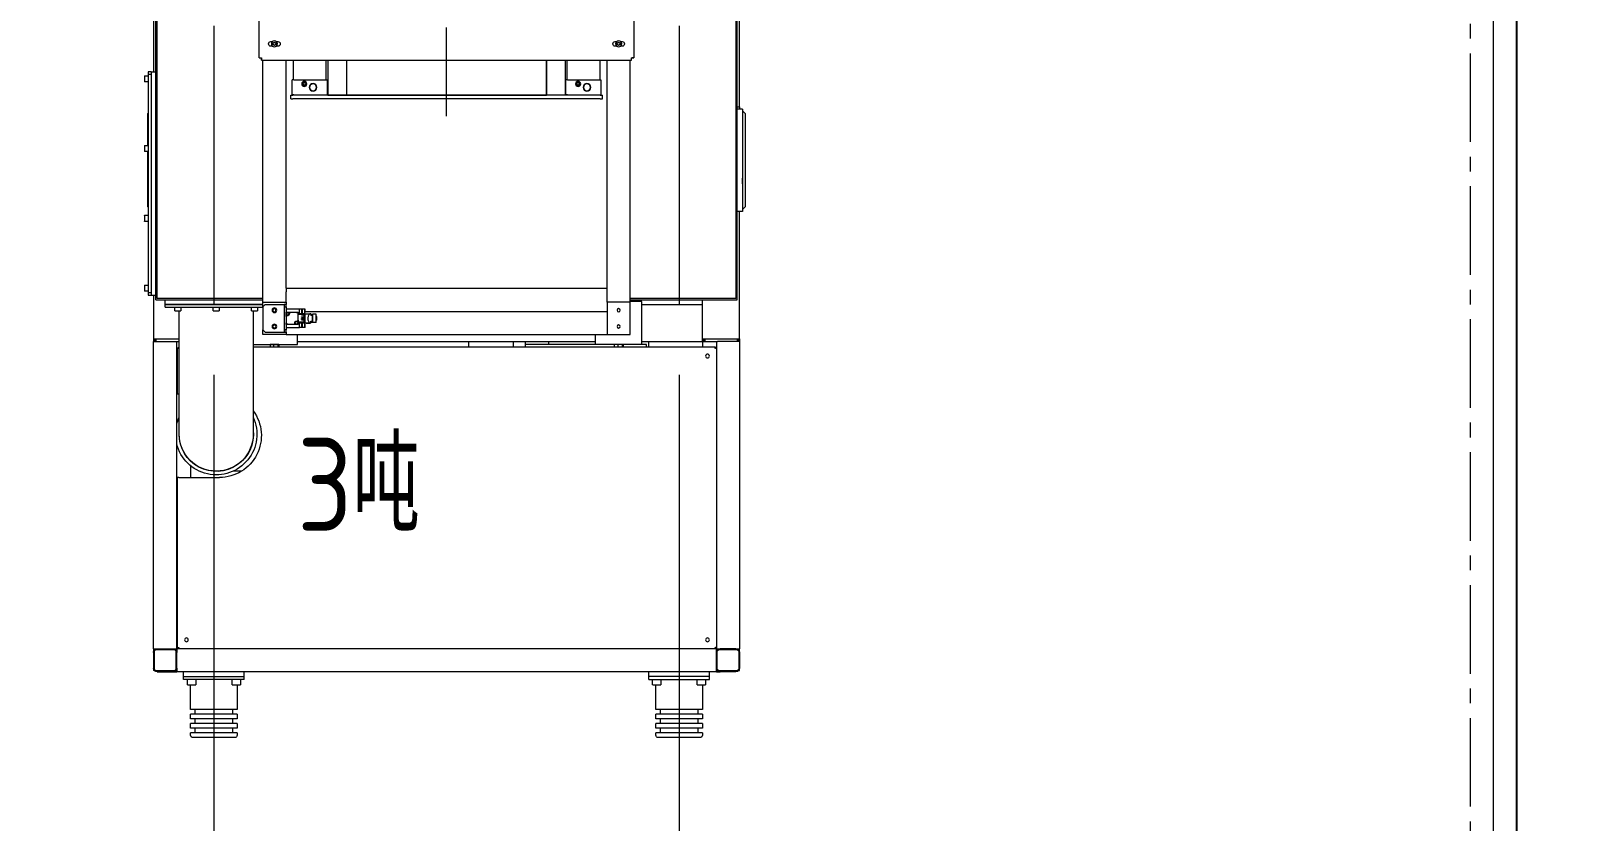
# Model space of a CAD drawing. Header units: millimetres. Extents: x 163705 to 1616509, y 81827 to 302547.
# Drawn here: x 672733 to 676036, y 155650 to 157349 of the extents above; entities that cross this region are included whole.
import ezdxf

# ---------------------------------------------------------------- set-up
doc = ezdxf.new("R2010")
doc.units = ezdxf.units.MM
doc.header["$LTSCALE"] = 10
doc.linetypes.add('ACAD_ISO02W100', pattern=[15, 12, -3])
doc.linetypes.add('CENTER2', pattern=[28.575, 19.05, -3.175, 3.175, -3.175])
for name, color, linetype, lineweight in [('1-中心线', 1, 'CENTER2', 0), ('1-护栏', 4, 'Continuous', 18), ('1-文本', 4, 'Continuous', 0), ('1-设备轮廓', 2, 'Continuous', 18)]:
    doc.layers.add(name, color=color, linetype=linetype, lineweight=lineweight)
doc.styles.add('HZ', font='gbenor.shx', dxfattribs={"bigfont": 'gbcbig.shx'})

# ---------------------------------------------------------------- blocks, each defined once
blk = doc.blocks.new('G$C3B61D3F5')
for p, q in [((211, 1325), (211.6, 1325)), ((211, 1322), (211, 1288)), ((216, 1328), (213, 1325)), ((213, 1325), (213, 1285)), ((214, 1328.2), (214, 1330)), ((214, 1330), (219, 1330)), ((256, 1328), (216, 1328)), ((253, 1330), (219, 1330)), ((253, 1330), (261, 1330)), ((259, 1325), (256, 1328)), ((259, 1285), (259, 1325)), ((260.4, 1325), (261, 1325)), ((921, 1330), (261, 1330)), ((261, 1322), (261, 1330)), ((261, 1322), (261, 1288)), ((927, 1330), (921, 1330)), ((921, 1330), (921, 1322)), ((927, 1327.5), (921, 1327.5)), ((927, 1324.5), (921, 1324.5)), ((921, 1322), (921, 1288)), ((927, 1330), (1201, 1330)), ((927, 1320), (927, 1330)), ((1011, 1095), (1011, 1325)), ((1011, 1325), (2611, 1325)), ((2608, 1322), (1014, 1322)), ((1014, 1322), (1014, 1095)), ((1421, 1335.9), (1201, 1335.9)), ((1201, 1335.9), (1201, 1325)), ((1211, 1341.7), (1205.2, 1335.9)), ((1411, 1341.7), (1211, 1341.7)), ((1260, 1335.9), (1272, 1335.9)), ((1362, 1335.9), (1350, 1335.9)), ((1416.8, 1335.9), (1411, 1341.7)), ((1421, 1335.9), (1421, 1325)), ((1426, 1330), (1421, 1330)), ((1426, 1325), (1426, 1330)), ((1426, 1330), (2695, 1330)), ((927, 1260), (927, 1320)), ((183, 1245.5), (183, 1256.9)), ((195, 1257), (183.1, 1257)), ((195, 1135), (195, 1265)), ((195, 1265), (201, 1265)), ((201, 1265), (201, 1135)), ((201, 1265), (211, 1265)), ((211, 1280), (211, 1288)), ((211, 1280), (211, 120)), ((211, 1280), (219, 1280)), ((213, 1285), (216, 1282)), ((216, 1282), (256, 1282)), ((219, 1280), (253, 1280)), ((253, 1280), (261, 1280)), ((256, 1282), (259, 1285)), ((261, 1280), (261, 1288)), ((263.2, 1280), (261, 1280)), ((261, 1280), (261, 1277.8)), ((261, 1277.8), (261, 124.2)), ((261, 1277.8), (262.5, 1277.8)), ((263.2, 1280), (263.2, 1278.5)), ((906.8, 1280), (263.2, 1280)), ((906.8, 1280), (906.8, 1278.5)), ((921, 1280), (906.8, 1280)), ((909, 1277.8), (907.5, 1277.8)), ((909, 1277.8), (909, 284.5)), ((921, 1288), (921, 1282.2)), ((921, 1255.5), (921, 1282.2)), ((927, 1255.5), (921, 1255.5)), ((921, 1252.5), (921, 1255.5)), ((927, 1250), (927, 1260)), ((70, 1245), (70, 1200)), ((80, 1250), (75, 1250)), ((80, 1250), (80, 1200)), ((90, 1240), (80, 1240)), ((100, 1250), (90, 1250)), ((90, 1250), (90, 1200)), ((100, 1250), (100, 1200)), ((110, 1240), (100, 1240)), ((120, 1250), (110, 1250)), ((110, 1250), (110, 1200)), ((120, 1250), (120, 1200)), ((130, 1240), (120, 1240)), ((183, 1250), (130, 1250)), ((130, 1250), (130, 1200)), ((183, 1239.1), (183, 1245.5)), ((183.1, 1239), (195, 1239)), ((921, 1250), (909, 1250)), ((927, 1252.5), (921, 1252.5)), ((921, 1120), (921, 1250)), ((921, 1250), (931, 1250)), ((931, 1250), (991, 1250)), ((991, 1250), (1001, 1250)), ((1001, 1250), (1011, 1250)), ((1001, 1120), (1001, 1250)), ((70, 1200), (70, 1155)), ((80, 1200), (80, 1150)), ((90, 1200), (90, 1150)), ((100, 1200), (100, 1150)), ((110, 1200), (110, 1150)), ((120, 1200), (120, 1150)), ((130, 1200), (130, 1150)), ((80, 1160), (90, 1160)), ((100, 1160), (110, 1160)), ((120, 1160), (130, 1160)), ((183, 1150.9), (183, 1160.9)), ((195, 1161), (183.1, 1161)), ((75, 1150), (80, 1150)), ((90, 1150), (100, 1150)), ((110, 1150), (120, 1150)), ((130, 1150), (183, 1150)), ((183, 1143.1), (183, 1150.9)), ((183.1, 1143), (195, 1143)), ((195, 1135), (201, 1135)), ((201, 1135), (211, 1135)), ((909, 1135), (921, 1135)), ((909, 1130), (913.2, 1130)), ((913.2, 1130), (914.5, 1130)), ((914.5, 1130), (914.5, 1079.4)), ((915, 1120), (915, 1020)), ((915, 1120), (922, 1120)), ((922, 1120), (1000, 1120)), ((936, 1095), (1006, 1095)), ((936, 1045), (936, 1095)), ((1000, 1120), (1007, 1120)), ((1006, 1095), (1526, 1095)), ((1006, 1095), (1006, 1045)), ((1007, 1120), (1007, 1095)), ((1526, 302.2), (1526, 1097.8)), ((1526, 1097.8), (1530, 1097.8)), ((2091.3, 1102.5), (1530.7, 1102.5)), ((1530.7, 1102.5), (1530.7, 1098.5)), ((914.6, 1079.4), (909, 1079.4)), ((914.6, 1077.4), (909, 1077.4)), ((914.6, 1067.9), (909, 1067.9)), ((914.6, 1060.6), (909, 1060.6)), ((914.5, 1085), (915, 1085)), ((914.5, 1060.6), (914.5, 870)), ((914.6, 1079.4), (914.9, 1078.8)), ((914.6, 1077.4), (915, 1072.6)), ((915, 1072.6), (914.6, 1067.9)), ((914.6, 1067.9), (915, 1064.2)), ((915, 1064.2), (914.6, 1060.6)), ((915, 1078.6), (914.9, 1078.8)), ((914.9, 1061.2), (915, 1061.4)), ((1556, 1077.5), (1556, 1074.2)), ((1556, 1065.8), (1556, 1062.5)), ((1559.3, 1073), (1557.6, 1070)), ((1557.6, 1070), (1559.3, 1067)), ((1562.7, 1073), (1559.3, 1073)), ((1559.3, 1067), (1562.7, 1067)), ((1564.4, 1070), (1562.7, 1073)), ((1562.7, 1067), (1564.4, 1070)), ((1566, 1074.2), (1566, 1077.5)), ((1566, 1062.5), (1566, 1065.8)), ((936, 355), (936, 1045)), ((1006, 1045), (936, 1045)), ((986, 396.2), (986, 1045)), ((1006, 1045), (1028, 1045)), ((1028, 1045), (1036, 1045)), ((1036, 355), (1036, 1045)), ((1036, 1045), (1526, 1045)), ((1443, 1030), (1443, 1035)), ((1443, 1035), (1451, 1035)), ((1443, 1030), (1443, 370)), ((1451, 1030), (1451, 1035)), ((1484, 1031.8), (1451, 1031.8)), ((1451, 1030), (1451, 370)), ((1484, 1028.8), (1484, 1031.8)), ((1526, 1029.2), (1484, 1029.2)), ((1484, 960.2), (1484, 1028.8)), ((915, 1020), (922, 1020)), ((921, 380), (921, 1020)), ((922, 1020), (936, 1020)), ((1451, 960.2), (1451.5, 960.2)), ((1451.5, 960.2), (1451.5, 956.8)), ((1483.5, 960.2), (1484, 960.2)), ((1483.5, 960.2), (1483.5, 956.8)), ((1484, 960.2), (1484, 957.2)), ((1484, 959.3), (1526, 959.3)), ((1451, 957.2), (1451.5, 956.8)), ((1451, 956.8), (1451.5, 956.8)), ((1451, 955), (1451, 915)), ((1526, 955), (1451, 955)), ((1451.5, 956.8), (1483.5, 956.8)), ((1483.5, 956.8), (1484, 957.2)), ((1483.5, 956.8), (1484, 956.8)), ((1484, 957.2), (1484, 956.8)), ((914.5, 920), (921, 920)), ((1526, 915), (1451, 915)), ((1451, 485), (1451, 915)), ((1451, 915), (1526, 915)), ((909, 870), (913.2, 870)), ((913.2, 870), (914.5, 870)), ((914.5, 870), (921, 870)), ((921, 843), (909, 843)), ((921, 747), (909, 747)), ((1451, 445), (1451, 485)), ((1526, 485), (1451, 485)), ((1526, 485), (1451, 485)), ((1526, 445), (1451, 445)), ((1484, 443.2), (1451, 443.2)), ((1484, 440.2), (1484, 443.2)), ((1526, 440.7), (1484, 440.7)), ((1484, 371.8), (1484, 440.2)), ((961, 406.6), (960.5, 406.6)), ((960.5, 402.4), (960.5, 406.6)), ((960.5, 398.1), (960.5, 402.4)), ((960.5, 398.1), (961, 398.1)), ((961, 408.3), (963, 408.3)), ((961, 408.3), (961, 406.1)), ((961, 406.1), (961, 396.5)), ((961.1, 394.5), (961.1, 396.5)), ((962.2, 419.7), (962.2, 412.7)), ((962.2, 419.7), (979.8, 419.7)), ((962.2, 412.7), (979.8, 412.7)), ((963, 408.3), (963, 412.7)), ((963, 408.3), (965, 408.3)), ((963.3, 395.7), (963.3, 396.5)), ((965, 408.3), (965, 410.9)), ((966, 410.9), (965, 410.9)), ((966, 410.9), (966, 412.7)), ((976, 410.9), (966, 410.9)), ((966.8, 420.2), (966.8, 419.7)), ((966.8, 420.2), (967, 420.2)), ((967, 421.4), (967, 419.7)), ((967, 421.4), (975, 421.4)), ((975, 421.4), (975, 419.7)), ((975, 420.2), (975.2, 420.2)), ((975.2, 420.2), (975.2, 419.7)), ((976, 410.9), (976, 412.7)), ((977, 410.9), (976, 410.9)), ((977, 410.9), (977, 408.3)), ((979, 408.3), (977, 408.3)), ((978.7, 395.7), (978.7, 396.5)), ((979, 412.7), (979, 408.3)), ((979, 408.3), (981, 408.3)), ((979.8, 419.7), (979.8, 412.7)), ((980.9, 394.5), (980.9, 396.5)), ((981, 408.3), (981, 406.1)), ((981, 396.5), (981, 406.1)), ((915, 284.5), (915, 380)), ((915, 380), (922, 380)), ((922, 380), (936, 380)), ((951, 395.5), (951, 390.5)), ((951, 395.5), (955.3, 395.5)), ((951, 390.5), (955.3, 390.5)), ((951, 389), (951, 384.2)), ((951, 389), (955.3, 389)), ((951, 355), (951, 384.2)), ((951, 384.2), (955, 384.2)), ((951.2, 390.5), (951.2, 389)), ((951.5, 396.2), (951.5, 395.5)), ((951.5, 396.2), (958.5, 396.2)), ((955, 384.2), (962.5, 384.2)), ((955.3, 395.5), (958.9, 395.5)), ((955.3, 390.5), (958.9, 390.5)), ((955.3, 389), (958.9, 389)), ((957.9, 381.2), (957.9, 355.4)), ((962.5, 381.2), (957.9, 381.2)), ((958.3, 377.5), (958.3, 372.3)), ((958.3, 358.7), (958.3, 372.3)), ((958.5, 396.2), (958.5, 395.5)), ((958.9, 395.5), (961, 395.5)), ((958.9, 390.5), (961, 390.5)), ((958.9, 389), (961, 389)), ((959.8, 373.8), (961.3, 373.8)), ((961, 395.5), (961, 389.2)), ((961, 395.5), (961.1, 395.5)), ((961, 389.2), (962.5, 389.2)), ((961, 389), (961, 384.2)), ((961, 389), (962.5, 389)), ((961.9, 394.5), (961.1, 394.5)), ((961.1, 393.5), (961.1, 394.5)), ((961.9, 393.5), (961.1, 393.5)), ((961.2, 389.2), (961.2, 389)), ((961.3, 373.8), (961.5, 373.8)), ((966.8, 380.8), (961.6, 380.8)), ((961.9, 394.5), (961.9, 395.7)), ((961.9, 395.7), (963.3, 395.7)), ((961.9, 395.5), (963, 395.5)), ((961.9, 393.5), (961.9, 394.5)), ((962.5, 394), (962.5, 380.8)), ((962.5, 394), (979.5, 394)), ((962.8, 388), (962.8, 393)), ((962.8, 393), (963.2, 393)), ((963.2, 388), (962.8, 388)), ((963, 395.5), (966.5, 395.5)), ((963.2, 388), (963.2, 393)), ((963.2, 393), (963.5, 393)), ((963.5, 388), (963.2, 388)), ((963.3, 395.7), (978.7, 395.7)), ((963.5, 388), (963.5, 393)), ((965.3, 377.8), (965.3, 379.3)), ((965.3, 377.6), (965.3, 377.8)), ((966, 394.6), (966, 394)), ((966, 394.6), (976, 394.6)), ((966.5, 394.6), (966.5, 395.5)), ((967, 395.5), (966.5, 395.5)), ((966.8, 380.8), (980.4, 380.8)), ((967, 395.7), (967, 394.6)), ((967.5, 388), (967.5, 393)), ((967.5, 393), (968.5, 393)), ((967.5, 388), (968.5, 388)), ((968.5, 388), (968.5, 393)), ((968.5, 393), (968.6, 393)), ((968.5, 388), (968.6, 388)), ((968.6, 388), (968.6, 393)), ((970.5, 388), (970.5, 393)), ((970.5, 393), (971.5, 393)), ((970.5, 388), (971.5, 388)), ((971.5, 388), (971.5, 393)), ((973.4, 388), (973.4, 393)), ((973.4, 393), (973.5, 393)), ((973.4, 388), (973.5, 388)), ((973.5, 388), (973.5, 393)), ((973.5, 393), (974.5, 393)), ((973.5, 388), (974.5, 388)), ((974.5, 388), (974.5, 393)), ((975, 395.7), (975, 394.6)), ((975.5, 395.5), (975, 395.5)), ((975.5, 394.6), (975.5, 395.5)), ((975.5, 395.5), (979, 395.5)), ((976, 394.6), (976, 394)), ((978.5, 388), (978.5, 393)), ((978.5, 393), (978.8, 393)), ((978.8, 388), (978.5, 388)), ((978.7, 395.7), (980.1, 395.7)), ((978.8, 388), (978.8, 393)), ((978.8, 393), (979.2, 393)), ((979.2, 388), (978.8, 388)), ((979, 395.5), (980.1, 395.5)), ((979.2, 388), (979.2, 393)), ((979.5, 394), (979.5, 380.8)), ((979.5, 389.2), (981, 389.2)), ((979.5, 389), (981, 389)), ((979.5, 384.2), (987, 384.2)), ((984.1, 381.2), (979.5, 381.2)), ((980.1, 394.5), (980.1, 395.7)), ((980.1, 394.5), (980.9, 394.5)), ((980.1, 393.5), (980.1, 394.5)), ((980.1, 393.5), (980.9, 393.5)), ((980.8, 389.2), (980.8, 389)), ((980.9, 395.5), (981, 395.5)), ((980.9, 393.5), (980.9, 394.5)), ((981, 395.5), (981, 389.2)), ((981, 395.5), (983.1, 395.5)), ((981, 390.5), (983.1, 390.5)), ((981, 389), (981, 384.2)), ((981, 389), (983.1, 389)), ((983.1, 395.5), (986.7, 395.5)), ((983.1, 390.5), (986.7, 390.5)), ((983.1, 389), (986.7, 389)), ((983.5, 396.2), (983.5, 395.5)), ((983.5, 396.2), (990.5, 396.2)), ((983.7, 377.5), (983.7, 363.9)), ((983.7, 358.7), (983.7, 363.9)), ((984.1, 355.4), (984.1, 381.2)), ((986.7, 395.5), (991, 395.5)), ((986.7, 390.5), (991, 390.5)), ((986.7, 389), (991, 389)), ((987, 384.2), (991, 384.2)), ((990.5, 396.2), (990.5, 395.5)), ((990.8, 390.5), (990.8, 389)), ((991, 395.5), (991, 390.5)), ((991, 389), (991, 384.2)), ((991, 384.2), (991, 355)), ((1443, 365), (1443, 370)), ((1443, 365), (1451, 365)), ((1451, 371.8), (1451.5, 371.8)), ((1451, 365), (1451, 370)), ((1451, 368.8), (1451.5, 368.2)), ((1451, 368.2), (1451.5, 368.2)), ((1451.5, 371.8), (1451.5, 368.2)), ((1451.5, 368.2), (1483.5, 368.2)), ((1483.5, 371.8), (1483.5, 368.2)), ((1483.5, 371.8), (1484, 371.8)), ((1483.5, 368.2), (1484, 368.8)), ((1483.5, 368.2), (1484, 368.2)), ((1484, 371.8), (1484, 368.8)), ((1484, 370.8), (1526, 370.8)), ((1484, 368.8), (1484, 368.2)), ((914.6, 339.4), (909, 339.4)), ((914.6, 337.4), (909, 337.4)), ((914.6, 339.4), (914.9, 338.8)), ((914.6, 337.4), (915, 332.6)), ((915, 332.6), (914.6, 327.9)), ((915, 338.6), (914.9, 338.8)), ((941, 355), (936, 355)), ((936, 355), (936, 305)), ((941, 351), (941, 355)), ((941, 355), (946, 355)), ((946, 351), (941, 351)), ((941, 350), (941, 351)), ((941, 310), (941, 350)), ((946, 355), (946, 351)), ((996, 355), (946, 355)), ((996, 351), (946, 351)), ((957.9, 355.4), (961.6, 355.4)), ((975.2, 355.4), (961.6, 355.4)), ((975.2, 355.4), (980.4, 355.4)), ((976.7, 358.6), (976.7, 358.4)), ((976.7, 358.4), (976.7, 356.9)), ((980.4, 355.4), (984.1, 355.4)), ((980.7, 362.4), (980.5, 362.4)), ((982.2, 362.4), (980.7, 362.4)), ((996, 351), (996, 355)), ((996, 355), (1001, 355)), ((1001, 351), (996, 351)), ((1001, 355), (1001, 351)), ((1006, 355), (1001, 355)), ((1001, 350), (1001, 351)), ((1001, 310), (1001, 350)), ((1006, 355), (1028, 355)), ((1006, 305), (1006, 355)), ((1036, 355), (1028, 355)), ((1036, 355), (1526, 355)), ((1556, 337.5), (1556, 334.2)), ((1559.3, 333), (1557.6, 330)), ((1562.7, 333), (1559.3, 333)), ((1564.4, 330), (1562.7, 333)), ((1566, 334.2), (1566, 337.5)), ((914.6, 327.9), (909, 327.9)), ((914.6, 320.6), (909, 320.6)), ((914.6, 327.9), (915, 324.2)), ((915, 324.2), (914.6, 320.6)), ((914.9, 321.2), (915, 321.4)), ((936, 305), (946, 305)), ((941, 310), (946, 305)), ((996, 305), (946, 305)), ((995, 95), (995, 305)), ((996, 305), (1001, 310)), ((996, 305), (1006, 305)), ((1001, 95), (1001, 305)), ((1001, 305), (1001, 95)), ((1006, 305), (1526, 305)), ((1011, 75), (1011, 305)), ((1014, 305), (1014, 78)), ((1526, 302.2), (1530, 302.2)), ((1530.7, 297.5), (1530.7, 301.5)), ((1530.7, 297.5), (2091.3, 297.5)), ((1556, 325.8), (1556, 322.5)), ((1557.6, 330), (1559.3, 327)), ((1559.3, 327), (1562.7, 327)), ((1562.7, 327), (1564.4, 330)), ((1566, 322.5), (1566, 325.8)), ((195, 265), (195, 135)), ((195, 265), (201, 265)), ((201, 265), (211, 265)), ((201, 135), (201, 265)), ((951, 284.5), (722, 284.5)), ((987, 284.5), (951, 284.5)), ((987, 280.9), (987, 293.7)), ((995, 293.8), (987.1, 293.8)), ((987.1, 280.8), (995, 280.8)), ((70, 245), (70, 155)), ((80, 250), (75, 250)), ((80, 250), (80, 150)), ((90, 240), (80, 240)), ((100, 250), (90, 250)), ((90, 250), (90, 150)), ((100, 250), (100, 150)), ((110, 240), (100, 240)), ((120, 250), (110, 250)), ((110, 250), (110, 150)), ((120, 250), (120, 150)), ((130, 240), (120, 240)), ((183, 250), (130, 250)), ((130, 250), (130, 150)), ((183, 239.1), (183, 256.9)), ((195, 257), (183.1, 257)), ((183.1, 239), (195, 239)), ((642.5, 259.4), (642.5, 241.6)), ((629, 124.5), (629, 212)), ((987, 198.6), (987, 211.4)), ((995, 211.5), (987.1, 211.5)), ((987.1, 198.5), (995, 198.5)), ((75, 150), (80, 150)), ((80, 160), (90, 160)), ((90, 150), (100, 150)), ((100, 160), (110, 160)), ((110, 150), (120, 150)), ((120, 160), (130, 160)), ((130, 150), (183, 150)), ((183, 143.1), (183, 160.9)), ((195, 161), (183.1, 161)), ((183.1, 143), (195, 143)), ((195, 135), (201, 135)), ((201, 135), (211, 135)), ((653.9, 150), (629, 150)), ((211, 112), (211, 120)), ((219, 120), (211, 120)), ((211, 78), (211, 112)), ((216, 118), (213, 115)), ((213, 115), (213, 75)), ((256, 118), (216, 118)), ((219, 120), (253, 120)), ((261, 120), (253, 120)), ((259, 115), (256, 118)), ((259, 75), (259, 115)), ((261, 124.2), (262.5, 124.2)), ((261, 124.2), (261, 120)), ((261, 120), (921, 120)), ((261, 112), (261, 120)), ((261, 78), (261, 112)), ((263.2, 122), (263.2, 123.5)), ((263.2, 122), (629, 122)), ((291, 120), (291, 122)), ((629, 124.5), (629, 122)), ((722, 125.5), (951, 125.5)), ((809, 125.5), (809, 124.5)), ((809, 122), (809, 124.5)), ((809, 122), (906.8, 122)), ((906.8, 122), (906.8, 123.5)), ((909, 124.2), (907.5, 124.2)), ((909, 125.5), (909, 124.2)), ((921, 117.8), (921, 125.5)), ((921, 112), (921, 117.8)), ((921, 78), (921, 112)), ((927, 80), (927, 125.5)), ((951, 125.5), (987, 125.5)), ((987, 116.3), (987, 129.1)), ((995, 129.2), (987.1, 129.2)), ((987.1, 116.2), (995, 116.2)), ((211.6, 75), (211, 75)), ((213, 75), (216, 72)), ((214, 71.8), (214, 70)), ((219, 70), (214, 70)), ((216, 72), (256, 72)), ((253, 70), (219, 70)), ((261, 70), (253, 70)), ((256, 72), (259, 75)), ((261, 75), (260.4, 75)), ((261, 70), (261, 78)), ((261, 70), (921, 70)), ((921, 70), (921, 78)), ((927, 75.5), (921, 75.5)), ((927, 72.5), (921, 72.5)), ((927, 70), (921, 70)), ((927, 70), (927, 80)), ((1021, 70), (927, 70)), ((995, 95), (1001, 95)), ((1001, 95), (1011, 95)), ((1011, 75), (2611, 75)), ((1014, 78), (2608, 78)), ((1021, 65), (1021, 75)), ((1501, 65), (1501, 75)), ((2121, 70), (1501, 70)), ((1021, 59), (1021, 65)), ((1501, 65), (1021, 65)), ((1026, 59), (1021, 59)), ((1026, 65), (1026, 59)), ((1496, 65), (1026, 65)), ((1496, 59), (1026, 59)), ((1029.5, 59), (1029.5, 51.1)), ((1042.4, 51), (1029.6, 51)), ((1042.5, 51.1), (1042.5, 59)), ((1179.5, 59), (1179.5, 51.1)), ((1192.4, 51), (1179.6, 51)), ((1192.5, 51.1), (1192.5, 59)), ((1210.3, 59), (1211, 58.3)), ((1211, 58.3), (1329.5, 58.3)), ((1329.5, 59), (1329.5, 51.1)), ((1342.4, 51), (1329.6, 51)), ((1342.5, 51.1), (1342.5, 59)), ((1342.5, 58.3), (1411, 58.3)), ((1411, 58.3), (1411.7, 59)), ((1479.5, 59), (1479.5, 51.1)), ((1492.4, 51), (1479.6, 51)), ((1492.5, 51.1), (1492.5, 59)), ((1496, 59), (1496, 65)), ((1501, 59), (1496, 59)), ((1501, 65), (1501, 59))]:
    blk.add_line(p, q)
at = {"flags": 128}
for points in [[(927, 1329.2), (925.4, 1328.3), (924.4, 1327.5)], [(924.4, 1252.5), (925.4, 1251.7), (927, 1250.8)], [(722, 125), (727.3, 125.2), (730.9, 125.5)], [(924.4, 72.5), (925.4, 71.7), (927, 70.8)]]:
    blk.add_lwpolyline(points, dxfattribs=at)
for centre, radius in [((280, 1261), 4), ((890, 1261), 4), ((953.5, 1070), 3.4), ((988.5, 1070), 3.4), ((1561, 1070), 6.5), ((1467.5, 1001.8), 8.33), ((1467.5, 1001.8), 7.48), ((1475, 982.8), 5.55), ((1475, 982.8), 5.05), ((1475, 982.8), 4.55), ((1475, 982.8), 4.05), ((1475, 982.8), 2.5), ((1467.5, 413.2), 8.33), ((1467.5, 413.2), 7.48), ((1475, 394.2), 5.55), ((1475, 394.2), 5.05), ((1475, 394.2), 4.55), ((1475, 394.2), 4.05), ((1475, 394.2), 2.5), ((953.5, 330), 5), ((953.5, 330), 3.4), ((988.5, 330), 5), ((988.5, 330), 3.4), ((1561, 330), 6.5), ((280, 141), 4)]:
    blk.add_circle(centre, radius)
for centre, radius, start, end in [((219, 1322), 8, 90, 180), ((253, 1322), 8, 0, 90), ((183.1, 1256.9), 0.1, 90, 180), ((219, 1288), 8, 180, 270), ((253, 1288), 8, 270, 0), ((75, 1245), 5, 90, 180), ((183.1, 1239.1), 0.1, 180, 270), ((183.1, 1160.9), 0.1, 90, 180), ((75, 1155), 5, 180, 270), ((183.1, 1143.1), 0.1, 180, 270), ((1561, 1077.5), 5, 0, 180), ((1561, 1062.5), 5, 180, 0), ((961.6, 377.5), 3.3, 90, 180), ((959.8, 372.3), 1.5, 90, 180), ((961.5, 377.6), 3, 90, 270), ((961.5, 377.6), 2.8, 90, 270), ((961.5, 377.6), 3, 270, 90), ((961.5, 377.6), 2.8, 270, 90), ((961.5, 377.6), 3.8, 270, 0), ((966.8, 379.3), 1.5, 90, 180), ((980.4, 377.5), 3.3, 0, 90), ((982.2, 363.9), 1.5, 270, 0), ((961.6, 358.7), 3.3, 180, 270), ((975.2, 356.9), 1.5, 270, 0), ((980.5, 358.6), 3.8, 90, 180), ((980.5, 358.6), 3, 90, 270), ((980.5, 358.6), 2.8, 90, 270), ((980.4, 358.7), 3.3, 270, 0), ((980.5, 358.6), 3, 270, 90), ((980.5, 358.6), 2.8, 270, 90), ((1561, 337.5), 5, 0, 180), ((719, 212), 90, 53.6639, 180), ((1561, 322.5), 5, 180, 0), ((722, 205), 87.5, 65.3087, 256.2709), ((722, 205), 80, 83.5908, 270), ((722, 205), 79.5, 90, 180), ((987.1, 293.7), 0.1, 90, 180), ((987.1, 280.9), 0.1, 180, 270), ((75, 245), 5, 90, 180), ((183.1, 256.9), 0.1, 90, 180), ((183.1, 239.1), 0.1, 180, 270), ((722, 205), 79.5, 180, 270), ((987.1, 211.4), 0.1, 90, 180), ((987.1, 198.6), 0.1, 180, 270), ((75, 155), 5, 180, 270), ((183.1, 160.9), 0.1, 90, 180), ((183.1, 143.1), 0.1, 180, 270), ((219, 112), 8, 90, 180), ((253, 112), 8, 0, 90), ((722, 205), 87.5, 283.7291, 294.6913), ((987.1, 129.1), 0.1, 90, 180), ((987.1, 116.3), 0.1, 180, 270), ((219, 78), 8, 180, 270), ((253, 78), 8, 270, 0), ((1029.6, 51.1), 0.1, 180, 270), ((1042.4, 51.1), 0.1, 270, 0), ((1179.6, 51.1), 0.1, 180, 270), ((1192.4, 51.1), 0.1, 270, 0), ((1329.6, 51.1), 0.1, 180, 270), ((1342.4, 51.1), 0.1, 270, 0), ((1479.6, 51.1), 0.1, 180, 270), ((1492.4, 51.1), 0.1, 270, 0)]:
    blk.add_arc(centre, radius, start, end)
for points in [[(261, 1277.8), (261, 1277.8), (261.1, 1277.7), (261.7, 1277.6), (262.5, 1277.6), (263.2, 1277.5), (263.5, 1277.5)], [(262.5, 1277.8), (262.5, 1277.8), (262.5, 1277.7), (262.8, 1277.6), (263.1, 1277.6), (263.4, 1277.5), (263.5, 1277.5)], [(263.5, 1277.5), (263.5, 1277.8), (263.4, 1278.5), (263.4, 1279.3), (263.3, 1279.9), (263.2, 1280), (263.2, 1280)], [(263.5, 1277.5), (263.5, 1277.6), (263.4, 1277.9), (263.4, 1278.2), (263.3, 1278.5), (263.2, 1278.5), (263.2, 1278.5)], [(906.8, 1280), (906.8, 1280), (906.7, 1279.9), (906.6, 1279.3), (906.6, 1278.5), (906.5, 1277.8), (906.5, 1277.5)], [(906.8, 1278.5), (906.8, 1278.5), (906.7, 1278.5), (906.6, 1278.2), (906.6, 1277.9), (906.5, 1277.6), (906.5, 1277.5)], [(906.5, 1277.5), (906.8, 1277.5), (907.5, 1277.6), (908.3, 1277.6), (908.9, 1277.7), (909, 1277.8), (909, 1277.8)], [(906.5, 1277.5), (906.6, 1277.5), (906.9, 1277.6), (907.2, 1277.6), (907.5, 1277.7), (907.5, 1277.8), (907.5, 1277.8)], [(1526, 1097.8), (1526.1, 1097.8), (1526.2, 1097.7), (1527.4, 1097.6), (1529, 1097.6), (1530.3, 1097.5), (1531, 1097.5)], [(1530, 1097.8), (1530, 1097.8), (1530, 1097.7), (1530.3, 1097.6), (1530.6, 1097.6), (1530.9, 1097.5), (1531, 1097.5)], [(1531, 1097.5), (1531, 1098.2), (1530.9, 1099.5), (1530.9, 1101.1), (1530.8, 1102.3), (1530.7, 1102.4), (1530.7, 1102.5)], [(1531, 1097.5), (1531, 1097.6), (1530.9, 1097.9), (1530.9, 1098.2), (1530.8, 1098.5), (1530.7, 1098.5), (1530.7, 1098.5)], [(1531, 302.5), (1530.3, 302.5), (1529, 302.4), (1527.4, 302.4), (1526.2, 302.3), (1526.1, 302.2), (1526, 302.2)], [(1531, 302.5), (1530.9, 302.5), (1530.6, 302.4), (1530.3, 302.4), (1530, 302.3), (1530, 302.2), (1530, 302.2)], [(1530.7, 297.5), (1530.7, 297.6), (1530.8, 297.7), (1530.9, 298.9), (1530.9, 300.5), (1531, 301.8), (1531, 302.5)], [(1530.7, 301.5), (1530.7, 301.5), (1530.8, 301.5), (1530.9, 301.8), (1530.9, 302.1), (1531, 302.4), (1531, 302.5)], [(263.5, 124.5), (263.2, 124.5), (262.5, 124.4), (261.7, 124.4), (261.1, 124.3), (261, 124.2), (261, 124.2)], [(263.5, 124.5), (263.4, 124.5), (263.1, 124.4), (262.8, 124.4), (262.5, 124.3), (262.5, 124.2), (262.5, 124.2)], [(263.2, 122), (263.2, 122), (263.3, 122.1), (263.4, 122.7), (263.4, 123.5), (263.5, 124.2), (263.5, 124.5)], [(263.2, 123.5), (263.2, 123.5), (263.3, 123.5), (263.4, 123.8), (263.4, 124.1), (263.5, 124.4), (263.5, 124.5)], [(906.5, 124.5), (906.5, 124.2), (906.6, 123.5), (906.6, 122.7), (906.7, 122.1), (906.8, 122), (906.8, 122)], [(906.5, 124.5), (906.5, 124.4), (906.6, 124.1), (906.6, 123.8), (906.7, 123.5), (906.8, 123.5), (906.8, 123.5)], [(909, 124.2), (909, 124.2), (908.9, 124.3), (908.3, 124.4), (907.5, 124.4), (906.8, 124.5), (906.5, 124.5)], [(907.5, 124.2), (907.5, 124.2), (907.5, 124.3), (907.2, 124.4), (906.9, 124.4), (906.6, 124.5), (906.5, 124.5)]]:
    blk.add_open_spline(points, degree=3)
for points, knots in [([(915, 1078.4), (915, 1078.1), (914.9, 1077.8), (914.7, 1077.4), (914.6, 1077.4)], [0, 0, 0, 0, 0.776967, 1, 1, 1, 1]), ([(914.6, 1060.6), (914.7, 1060.6), (914.8, 1060.9), (914.9, 1061.1), (914.9, 1061.2)], [0, 0, 0, 0, 0.351615, 1, 1, 1, 1]), ([(981, 406.1), (980.2, 405.4), (978.7, 404), (975.8, 402.7), (972.8, 401.9), (969.6, 401.8), (966.4, 402.5), (963.4, 403.9), (961.8, 405.4), (961, 406.1)], [0, 0, 0, 0, 0.140571, 0.279864, 0.41952, 0.560457, 0.706928, 0.852813, 1, 1, 1, 1]), ([(961, 396.5), (961.3, 396.5), (962, 396.5), (963.1, 396.5), (964.3, 396.5), (966, 396.5), (968.2, 396.5), (971, 396.5), (973.8, 396.5), (976, 396.5), (977.7, 396.5), (978.9, 396.5), (980, 396.5), (980.7, 396.5), (981, 396.5)], [0, 0, 0, 0, 0.062421, 0.124486, 0.185166, 0.249244, 0.374592, 0.498627, 0.623073, 0.748727, 0.812845, 0.8735, 0.936661, 1, 1, 1, 1]), ([(915, 338.4), (915, 338.1), (914.9, 337.8), (914.7, 337.4), (914.6, 337.4)], [0, 0, 0, 0, 0.776967, 1, 1, 1, 1]), ([(914.6, 320.6), (914.7, 320.6), (914.8, 320.9), (914.9, 321.1), (914.9, 321.2)], [0, 0, 0, 0, 0.351615, 1, 1, 1, 1])]:
    blk.add_open_spline(points, degree=3, knots=knots)
at = {"layer": '1-中心线'}
for p, q in [((265, 1200), (0, 1200)), ((1405.5, 700), (2216.5, 700)), ((265, 200), (0, 200))]:
    blk.add_line(p, q, dxfattribs=at)

msp = doc.modelspace()

# ---------------------------------------------------------------- linework, layer by layer
msp.add_lwpolyline([(676727.037, 151659.632), (680927.037, 151659.632), (680927.037, 141759.632), (668827.037, 141759.632), (668827.037, 153659.632), (668827.037, 153659.632), (668827.037, 159059.632), (675927.037, 159059.632), (675927.037, 151659.632), (676727.037, 151659.632)])
at = {"layer": '1-中心线'}
msp.add_line((675827.037, 161586.876), (675827.037, 141059.499), dxfattribs=at)
at = {"layer": '1-护栏'}
msp.add_lwpolyline([(676677.037, 153197.866), (676677.037, 151609.632), (680877.037, 151609.632), (680877.037, 141809.632), (668895.91, 141809.632), (668895.91, 153609.632), (668895.91, 153609.632), (668895.91, 159009.632), (675877.037, 159009.632), (675877.037, 151609.632), (675977.037, 151609.632), (675977.037, 153197.866)], dxfattribs=at)
at = {"layer": '1-设备轮廓', "color": 5, "linetype": 'ACAD_ISO02W100', "lineweight": 20, "ltscale": 5}
for p, q in [((673127.037, 158859.632), (673127.037, 141958.889)), ((674127.037, 158859.632), (674127.037, 141958.889))]:
    msp.add_line(p, q, dxfattribs=at)

# ---------------------------------------------------------------- block references
at = {"layer": '1-设备轮廓', "xscale": -1, "rotation": 270}
msp.add_blockref('G$C3B61D3F5', (672927.037, 155759.993), dxfattribs=at)

# ---------------------------------------------------------------- texts
at = {"layer": '1-文本', "style": 'HZ'}
msp.add_text('3吨', height=200, dxfattribs=at).set_placement((673305.725, 156273.963))

doc.saveas('drawing.dxf')
